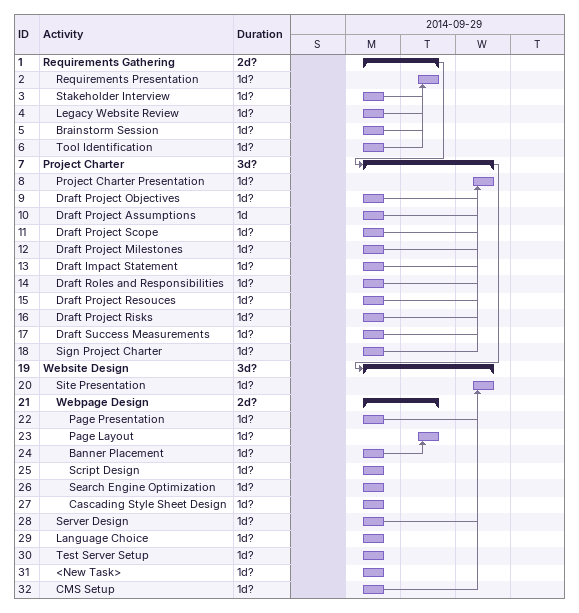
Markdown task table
| ID | Level | Task | Duration | Start | Finish | Predecessors |
|---|---|---|---|---|---|---|
| 1 | 1 | **Requirements Gathering** | 2d? | 2014-09-29 | 2014-09-30 |  |
| 2 | 2 | Requirements Presentation | 1d? | 2014-09-30 | 2014-09-30 | 3, 5, 4, 6 |
| 3 | 2 | Stakeholder Interview | 1d? | 2014-09-29 | 2014-09-29 |  |
| 4 | 2 | Legacy Website Review | 1d? | 2014-09-29 | 2014-09-29 |  |
| 5 | 2 | Brainstorm Session | 1d? | 2014-09-29 | 2014-09-29 |  |
| 6 | 2 | Tool Identification | 1d? | 2014-09-29 | 2014-09-29 |  |
| 7 | 1 | **Project Charter** | 3d? | 2014-09-29 | 2014-10-01 | 1 |
| 8 | 2 | Project Charter Presentation | 1d? | 2014-10-01 | 2014-10-01 | 9, 15, 16, 11, 14, 17, 18, 13, 10, 12 |
| 9 | 2 | Draft Project Objectives | 1d? | 2014-09-29 | 2014-09-29 |  |
| 10 | 2 | Draft Project Assumptions | 1d | 2014-09-29 | 2014-09-29 |  |
| 11 | 2 | Draft Project Scope | 1d? | 2014-09-29 | 2014-09-29 |  |
| 12 | 2 | Draft Project Milestones | 1d? | 2014-09-29 | 2014-09-29 |  |
| 13 | 2 | Draft Impact Statement | 1d? | 2014-09-29 | 2014-09-29 |  |
| 14 | 2 | Draft Roles and Responsibilities | 1d? | 2014-09-29 | 2014-09-29 |  |
| 15 | 2 | Draft Project Resouces | 1d? | 2014-09-29 | 2014-09-29 |  |
| 16 | 2 | Draft Project Risks | 1d? | 2014-09-29 | 2014-09-29 |  |
| 17 | 2 | Draft Success Measurements | 1d? | 2014-09-29 | 2014-09-29 |  |
| 18 | 2 | Sign Project Charter | 1d? | 2014-09-29 | 2014-09-29 |  |
| 19 | 1 | **Website Design** | 3d? | 2014-09-29 | 2014-10-01 | 7 |
| 20 | 2 | Site Presentation | 1d? | 2014-10-01 | 2014-10-01 | 22, 28, 32 |
| 21 | 2 | **Webpage Design** | 2d? | 2014-09-29 | 2014-09-30 |  |
| 22 | 3 | Page Presentation | 1d? | 2014-09-29 | 2014-09-29 |  |
| 23 | 3 | Page Layout | 1d? | 2014-09-30 | 2014-09-30 | 24 |
| 24 | 3 | Banner Placement | 1d? | 2014-09-29 | 2014-09-29 |  |
| 25 | 3 | Script Design | 1d? | 2014-09-29 | 2014-09-29 |  |
| 26 | 3 | Search Engine Optimization | 1d? | 2014-09-29 | 2014-09-29 |  |
| 27 | 3 | Cascading Style Sheet Design | 1d? | 2014-09-29 | 2014-09-29 |  |
| 28 | 2 | Server Design | 1d? | 2014-09-29 | 2014-09-29 |  |
| 29 | 2 | Language Choice | 1d? | 2014-09-29 | 2014-09-29 |  |
| 30 | 2 | Test Server Setup | 1d? | 2014-09-29 | 2014-09-29 |  |
| 31 | 2 | <New Task> | 1d? | 2014-09-29 | 2014-09-29 |  |
| 32 | 2 | CMS Setup | 1d? | 2014-09-29 | 2014-09-29 |  |
